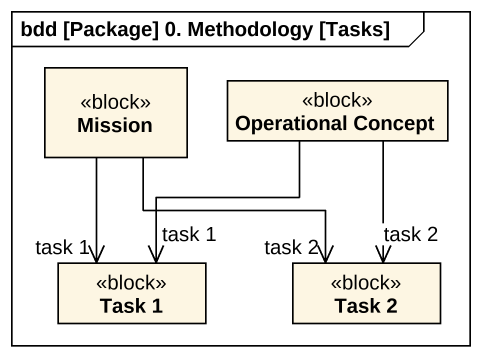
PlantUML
@startuml
mainframe bdd [Package] 0. Methodology [Tasks]
hide circle
hide empty members
class Mission <<block>>
class "Operational Concept" as Operational_Concept <<block>>
class "Task 1" as Task_1 <<block>>
class "Task 2" as Task_2 <<block>>
Mission --> "task 1" Task_1
Mission --> "task 2" Task_2
Operational_Concept --> "task 1" Task_1
Operational_Concept --> "task 2" Task_2
@enduml
